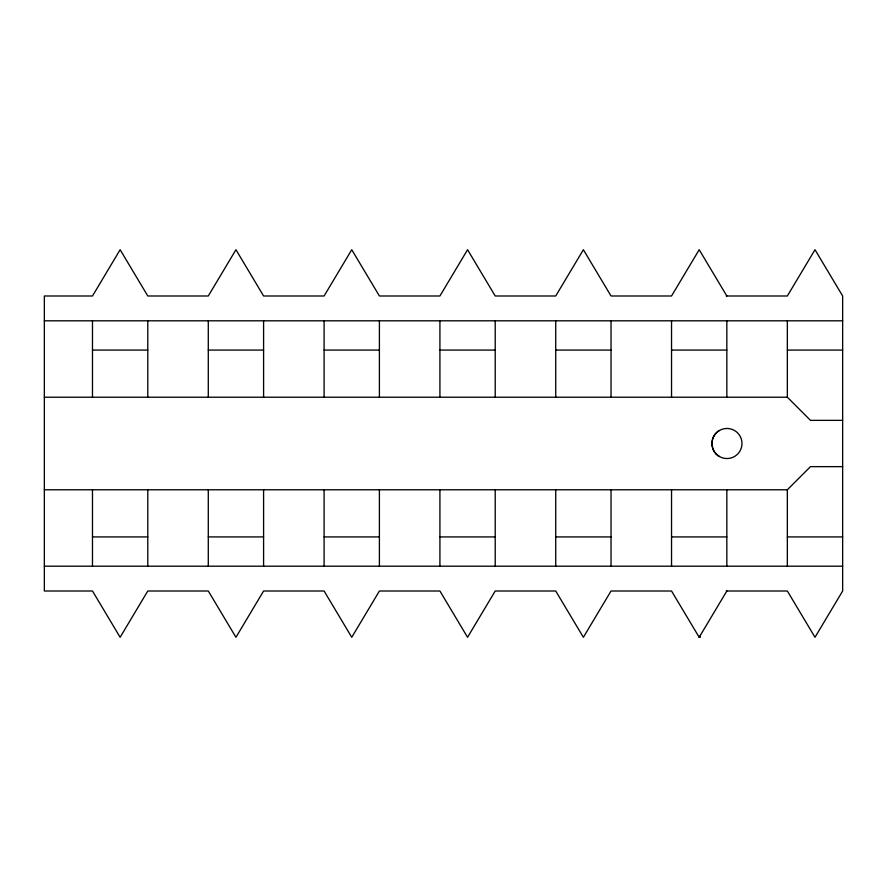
<?xml version="1.0" encoding="UTF-8"?>
<svg xmlns="http://www.w3.org/2000/svg" width="887" height="887" viewBox="0 0 887 887"><rect width="100%" height="100%" fill="white"/><g stroke="black" fill="none" stroke-linecap="round" stroke-linejoin="round"><path stroke-width="1.33" d="M726.841 295.992L699.189 249.713L671.537 295.992L611.032 295.992L583.38 249.713L555.728 295.992L495.212 295.992L467.56 249.713L439.919 295.992L379.403 295.992L351.751 249.713L324.099 295.992L263.594 295.992L235.942 249.713L208.29 295.992L147.785 295.992L120.133 249.713L92.481 295.992L44.35 295.992L44.35 591.008L92.481 591.008L120.133 637.287L147.785 591.008L208.29 591.008L235.942 637.287L263.594 591.008L324.099 591.008L351.751 637.287L379.403 591.008L439.919 591.008L467.56 637.287L495.212 591.008L555.728 591.008L583.38 637.287L611.032 591.008L671.537 591.008L699.189 637.287L726.841 591.008M44.35 489.779L787.346 489.779L810.485 466.64L842.65 466.64M719.435 430.472C709.644 435.739 709.644 451.261 719.435 456.528M726.276 295.992L787.346 295.992L814.998 249.713L842.65 295.992L842.65 591.008L814.998 637.287L787.346 591.008L726.276 591.008M44.35 320.806L842.65 320.806M92.481 350.077L147.785 350.077M208.29 350.077L263.594 350.077M324.099 350.077L379.403 350.077M439.919 350.077L495.212 350.077M555.728 350.077L611.032 350.077M671.537 350.077L726.841 350.077M787.346 350.077L842.65 350.077M44.35 397.221L787.346 397.221L810.485 420.36L842.65 420.36M92.481 536.923L147.785 536.923M208.29 536.923L263.594 536.923M324.099 536.923L379.403 536.923M439.919 536.923L495.212 536.923M555.728 536.923L611.032 536.923M671.537 536.923L726.841 536.923M787.346 536.923L842.65 536.923M44.35 566.194L842.65 566.194M699.189 637.287L700.342 637.287L700.342 635.358M787.346 320.806L787.346 397.221M787.346 489.779L787.346 566.194M726.841 320.806L726.841 397.221M726.841 489.779L726.841 566.194M671.537 320.806L671.537 397.221M671.537 489.779L671.537 566.194M611.032 320.806L611.032 397.221M611.032 489.779L611.032 566.194M555.728 320.806L555.728 397.221M555.728 489.779L555.728 566.194M495.212 320.806L495.212 397.221M495.212 489.779L495.212 566.194M439.919 320.806L439.919 397.221M439.919 489.779L439.919 566.194M379.403 320.806L379.403 397.221M379.403 489.779L379.403 566.194M324.099 320.806L324.099 397.221M324.099 489.779L324.099 566.194M263.594 320.806L263.594 397.221M263.594 489.779L263.594 566.194M208.29 320.806L208.29 397.221M208.29 489.779L208.29 566.194M147.785 320.806L147.785 397.221M147.785 489.779L147.785 566.194M92.481 320.806L92.481 397.221M92.481 489.779L92.481 566.194M716.319 454.133A15.046 15.046 0 0 0 741.488 447.392A15.046 15.046 0 0 0 723.06 428.975A15.046 15.046 0 0 0 716.319 454.133"/></g></svg>
